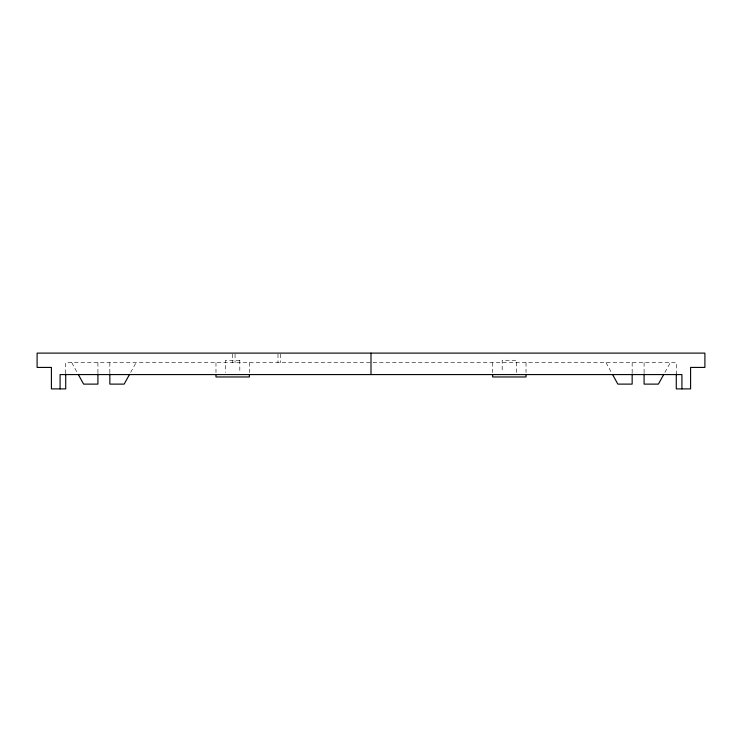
<?xml version="1.0" encoding="UTF-8"?>
<svg xmlns="http://www.w3.org/2000/svg" width="742" height="742" viewBox="0 0 742 742"><rect width="100%" height="100%" fill="white"/><g stroke="black" fill="none" stroke-linecap="round" stroke-linejoin="round"><path stroke-width="0.56" stroke-dasharray="3.71 2.78" d="M130.657 372.41L136.074 362.652M664.897 372.41L670.314 362.652M239.824 360.269L225.512 360.269L225.512 372.512M606.029 362.652L611.399 372.41M71.788 362.652L77.159 372.41M676.277 374.58L676.277 362.652L65.723 362.652L65.723 374.58M644.084 362.652L644.084 372.818M632.156 362.652L632.156 372.818M526.022 362.652L526.022 372.558M516.488 372.512L516.488 360.269L502.176 360.269L502.176 372.512M492.632 362.652L492.632 372.558M280.374 354.175L280.374 362.652M277.981 354.175L277.981 362.652M249.368 362.652L249.368 372.558M239.796 360.269L239.824 372.512M235.056 354.175L235.056 362.652M232.673 354.175L232.673 362.652M215.978 362.652L215.978 372.558M109.844 362.652L109.844 372.818M97.916 362.652L97.916 372.818"/><path stroke-width="1.11" d="M129.572 374.358L124.155 384.115L109.844 384.115L109.844 373.949M663.812 374.358L658.395 384.115L644.084 384.115L644.084 373.949M612.475 374.358L617.845 384.115L632.156 384.115L632.156 373.949M78.235 374.358L83.605 384.115L97.916 384.115L97.916 373.949M681.917 388.891L681.917 374.58L60.083 374.58L60.083 388.891M676.277 374.061L676.277 388.891L690.589 388.891L690.589 367.42L704.9 367.42L704.9 353.109L37.1 353.109L37.1 367.42L51.411 367.42L51.411 388.891L65.723 388.891L65.723 374.061M526.022 374.756L526.022 376.964L492.632 376.964L492.632 374.756M371 353.109L371 374.58M249.368 374.756L249.368 376.964L215.978 376.964L215.978 374.756"/></g></svg>
